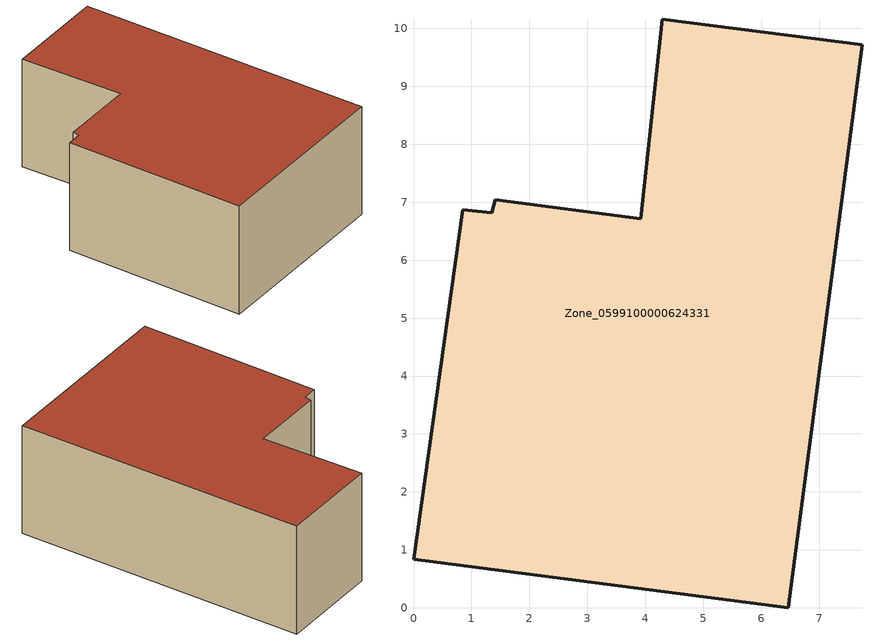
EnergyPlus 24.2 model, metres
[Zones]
Zone_0599100000624331
 floor ground (C_G): 1.41,7.04 3.92,6.72 4.29,10.16 7.74,9.72 6.47,0 0,0.84 0.85,6.87 1.35,6.82 z0
 wall outside (C_F): 6.47,0 7.74,9.72 4.29,10.16 3.92,6.72 1.41,7.04 1.35,6.82 0.85,6.87 0,0.84 6.47,0 z0:3.8
 roof outside (C_R): 3.92,6.72 1.41,7.04 1.35,6.82 0.85,6.87 0,0.84 6.47,0 7.74,9.72 4.29,10.16 z3.8
[BUILDING]
Pand.0599100000624331: North Axis=0; Terrain=City; Loads Convergence Tolerance Value=0.04; Temperature Convergence Tolerance Value=0.4; Solar Distribution=FullExterior; Maximum Number of Warmup Days=25; Minimum Number of Warmup Days=1
[Site:Location]
Rotterdam.The.Hague.AP_ZH_NLD Design_Conditions: Latitude=51.96; Longitude=4.45; Time Zone=1; Elevation=-4.5
[SITE:GROUNDTEMPERATURE:BUILDINGSURFACE]
18, 18, 18, 18, 18, 18, 18, 18, 18, 18, 18, 18
[MATERIAL] Thermal Absorptance=0.9; Solar Absorptance=0.7; Visible Absorptance=0.7
Name | Roughness | Thickness | Conductivity | Density | Specific Heat
G.TI.1946-1964 | MediumSmooth | 0.15 | 1 | 540 | 1210
F.TI.1946-1964 | Rough | 0.3 | 0.857143 | 1920 | 840
R.TI.1946-1964 | MediumRough | 0.2 | 0.277778 | 1500 | 1000
[CONSTRUCTION]
C_G: G.TI.1946-1964
C_F: F.TI.1946-1964
C_R: R.TI.1946-1964
[ZONE]
Zone_0599100000624331: Type=1; Multiplier=1; Ceiling Height=Autocalculate; Volume=Autocalculate; Floor Area=autocalculate; Part of Total Floor Area=Yes
[ZONEINFILTRATION:DESIGNFLOWRATE]
Infil_Zone_0599100000624331: Zone or ZoneList or Space or SpaceList=Zone_0599100000624331; Schedule=AlwaysOn; Design Flow Rate Calculation Method=Flow/Area; Flow Rate per Floor Area=0.003; Constant Term Coefficient=1; Temperature Term Coefficient=0; Velocity Term Coefficient=0; Velocity Squared Term Coefficient=0
[HVACTEMPLATE:ZONE:IDEALLOADSAIRSYSTEM]
Zone_0599100000624331: Maximum Heating Supply Air Temperature=50; Minimum Cooling Supply Air Temperature=13; Maximum Heating Supply Air Humidity Ratio=0.0156; Minimum Cooling Supply Air Humidity Ratio=0.0077; Heating Limit=NoLimit; Cooling Limit=NoLimit; Dehumidification Control Type=ConstantSensibleHeatRatio; Cooling Sensible Heat Ratio=0.7; Dehumidification Setpoint=60; Humidification Control Type=None; Humidification Setpoint=30; Outdoor Air Method=None; Outdoor Air Flow Rate per Person=0.00944; Outdoor Air Flow Rate per Zone Floor Area=0; Outdoor Air Flow Rate per Zone=0; Demand Controlled Ventilation Type=None; Outdoor Air Economizer Type=NoEconomizer; Heat Recovery Type=None; Sensible Heat Recovery Effectiveness=0.7; Latent Heat Recovery Effectiveness=0.65
[ZONECONTROL:THERMOSTAT]
ThermostatControl_Zone_0599100000624331: Zone or ZoneList=Zone_0599100000624331; Control Type Schedule=DualSetpointControlType; Control 1=Thermostat_Zone_0599100000624331; Temperature Difference Between Cutout And Setpoint=0
[THERMOSTATSETPOINT:DUALSETPOINT]
Thermostat_Zone_0599100000624331: Heating Setpoint Temperature Schedule=HeatingSetpoint_Zone_0599100000624331; Cooling Setpoint Temperature Schedule=CoolingSetpoint_Zone_0599100000624331
[SCHEDULE:COMPACT]
HeatingSetpoint_Zone_0599100000624331: Through: 12/31, For: AllDays, Until: 24:00, 21
CoolingSetpoint_Zone_0599100000624331: Through: 12/31, For: AllDays, Until: 24:00, 24
DualSetpointControlType: Through: 12/31, For: AllDays, Until: 24:00, 4
AlwaysOn: Through: 12/31, For: AllDays, Until: 24:00, 1
